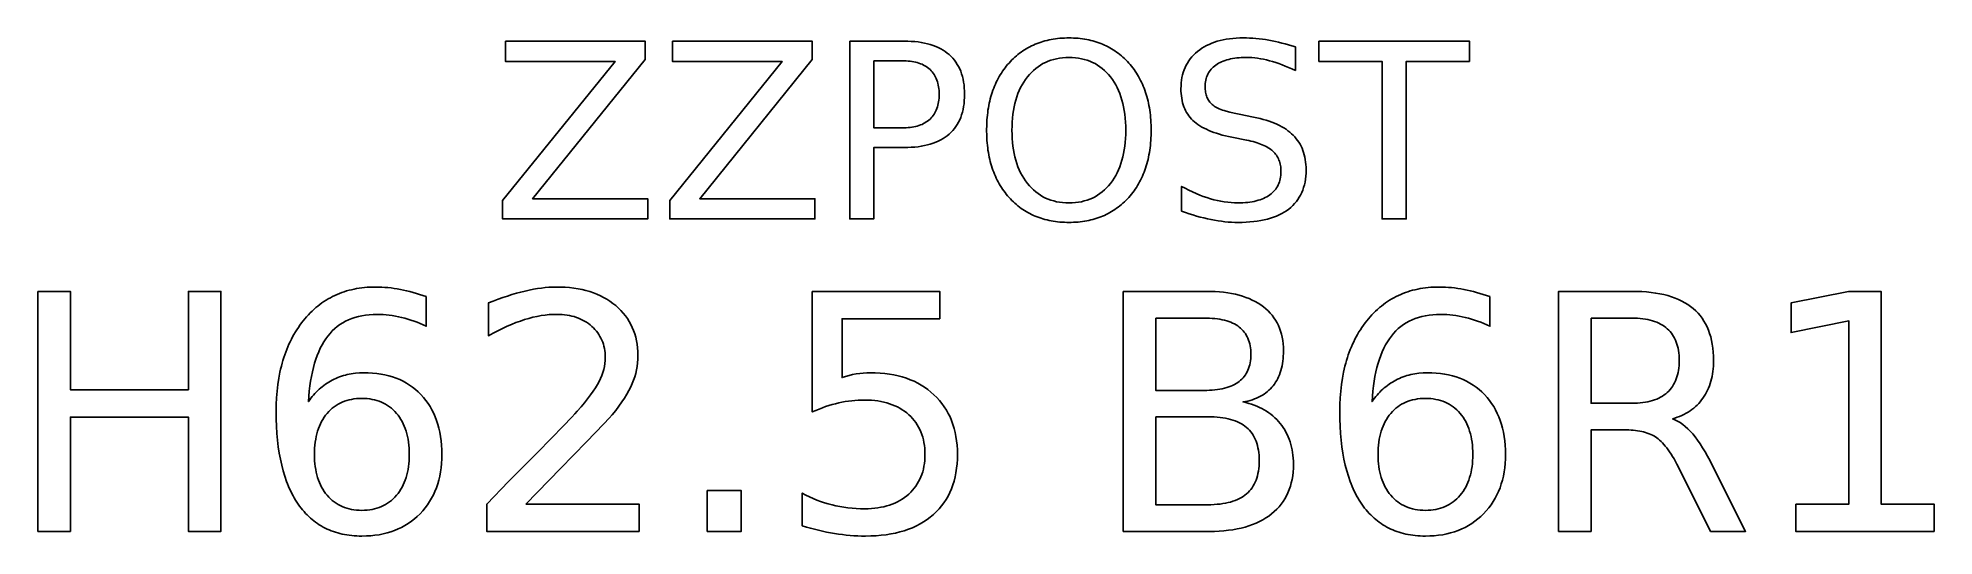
# Model space of a CAD drawing. Header units: millimetres. Extents: x 12.4 to 22.6, y 1.6 to 4.3.
import ezdxf

# ---------------------------------------------------------------- set-up
doc = ezdxf.new("R2010")
doc.units = ezdxf.units.MM
doc.layers.add('LASER_OUTLINE', color=7, linetype='Continuous')

msp = doc.modelspace()

# ---------------------------------------------------------------- linework, layer by layer
at = {"layer": 'LASER_OUTLINE'}
for points in [[(14.894448, 4.332569), (15.651711, 4.332569), (15.651711, 4.23315), (15.042286, 3.47847), (15.666558, 3.47847), (15.666558, 3.368722), (14.879599, 3.368722), (14.879599, 3.468141), (15.489024, 4.222821), (14.894448, 4.222821)], [(15.800193, 4.332569), (16.557457, 4.332569), (16.557457, 4.23315), (15.94803, 3.47847), (16.572304, 3.47847), (16.572304, 3.368722), (15.785346, 3.368722), (15.785346, 3.468141), (16.39477, 4.222821), (15.800193, 4.222821)], [(16.761458, 4.332569), (17.055843, 4.332569), (17.075788, 4.332283), (17.095116, 4.331425), (17.113826, 4.329993), (17.131919, 4.32799), (17.149394, 4.325414), (17.166252, 4.322265), (17.182491, 4.318544), (17.198111, 4.314251), (17.213114, 4.309385), (17.2275, 4.303947), (17.241269, 4.297936), (17.254417, 4.291353), (17.266949, 4.284198), (17.278865, 4.27647), (17.29016, 4.268169), (17.300839, 4.259296), (17.310885, 4.249871), (17.320282, 4.239914), (17.329031, 4.229424), (17.337132, 4.218403), (17.344586, 4.206849), (17.351391, 4.194764), (17.357547, 4.182146), (17.363056, 4.168996), (17.367918, 4.155314), (17.372129, 4.1411), (17.375694, 4.126354), (17.378611, 4.111076), (17.380879, 4.095265), (17.382499, 4.078923), (17.383471, 4.062048), (17.383795, 4.044642), (17.383471, 4.02708), (17.382499, 4.010063), (17.380879, 3.993591), (17.378611, 3.977663), (17.375694, 3.96228), (17.372129, 3.947442), (17.367918, 3.933148), (17.363056, 3.9194), (17.357547, 3.906196), (17.351391, 3.893536), (17.344586, 3.881421), (17.337132, 3.869852), (17.329031, 3.858826), (17.320282, 3.848346), (17.310885, 3.83841), (17.300839, 3.829019), (17.29016, 3.820185), (17.278865, 3.811921), (17.266949, 3.804227), (17.254417, 3.797103), (17.241269, 3.790549), (17.2275, 3.784565), (17.213114, 3.77915), (17.198111, 3.774306), (17.182491, 3.770032), (17.166252, 3.766327), (17.149394, 3.763192), (17.131919, 3.760628), (17.113826, 3.758633), (17.095116, 3.757208), (17.075788, 3.756353), (17.055843, 3.756068), (16.891865, 3.756068), (16.891865, 3.368722), (16.761458, 3.368722)], [(17.949967, 4.35), (17.962557, 4.349867), (17.974988, 4.349469), (17.98726, 4.348806), (17.999374, 4.347877), (18.011328, 4.346682), (18.023124, 4.345222), (18.034761, 4.343497), (18.046239, 4.341507), (18.057558, 4.339251), (18.068718, 4.336729), (18.079719, 4.333942), (18.090563, 4.33089), (18.101245, 4.327572), (18.11177, 4.323989), (18.122136, 4.32014), (18.132343, 4.316026), (18.142391, 4.311647), (18.15228, 4.307002), (18.162011, 4.302092), (18.171582, 4.296916), (18.180995, 4.291475), (18.190248, 4.285769), (18.199343, 4.279797), (18.208279, 4.27356), (18.217056, 4.267057), (18.225675, 4.260289), (18.234133, 4.253255), (18.242434, 4.245956), (18.250576, 4.238392), (18.258558, 4.230562), (18.266382, 4.222467), (18.274047, 4.214106), (18.281515, 4.205522), (18.288744, 4.196757), (18.295738, 4.187812), (18.302494, 4.178685), (18.309012, 4.169377), (18.315293, 4.159889), (18.321338, 4.150219), (18.327146, 4.140369), (18.332717, 4.130337), (18.338051, 4.120125), (18.343148, 4.109732), (18.348007, 4.099158), (18.352628, 4.088403), (18.357014, 4.077467), (18.361162, 4.06635), (18.365074, 4.055052), (18.368748, 4.043573), (18.372186, 4.031913), (18.375386, 4.020072), (18.378349, 4.008051), (18.381075, 3.995848), (18.383564, 3.983464), (18.385815, 3.9709), (18.38783, 3.958154), (18.389609, 3.945228), (18.39115, 3.932121), (18.392453, 3.918833), (18.39352, 3.905363), (18.39435, 3.891713), (18.394942, 3.877882), (18.395416, 3.849677), (18.394942, 3.82155), (18.39435, 3.807757), (18.39352, 3.794142), (18.392453, 3.780708), (18.39115, 3.767453), (18.389609, 3.754378), (18.38783, 3.741482), (18.385815, 3.728767), (18.383564, 3.71623), (18.381075, 3.703874), (18.378349, 3.691697), (18.375386, 3.6797), (18.372186, 3.667883), (18.368748, 3.656245), (18.365074, 3.644787), (18.361162, 3.633509), (18.357014, 3.62241), (18.352628, 3.611491), (18.348007, 3.600751), (18.343148, 3.590192), (18.338051, 3.579812), (18.332717, 3.569612), (18.327146, 3.559591), (18.321338, 3.54975), (18.315293, 3.540089), (18.309012, 3.530607), (18.302494, 3.521305), (18.295738, 3.512183), (18.288744, 3.50324), (18.281515, 3.494477), (18.274047, 3.485894), (18.266382, 3.477533), (18.258558, 3.469438), (18.250576, 3.461608), (18.242434, 3.454044), (18.234133, 3.446745), (18.225675, 3.439711), (18.217056, 3.432943), (18.208279, 3.42644), (18.199343, 3.420203), (18.190248, 3.414231), (18.180995, 3.408525), (18.171582, 3.403084), (18.162011, 3.397908), (18.15228, 3.392998), (18.142391, 3.388353), (18.132343, 3.383974), (18.122136, 3.37986), (18.11177, 3.376011), (18.101245, 3.372428), (18.090563, 3.36911), (18.079719, 3.366058), (18.068718, 3.363271), (18.057558, 3.360749), (18.046239, 3.358493), (18.034761, 3.356503), (18.023124, 3.354778), (18.011328, 3.353318), (17.999374, 3.352123), (17.98726, 3.351194), (17.974988, 3.350531), (17.962557, 3.350133), (17.949967, 3.35), (17.937337, 3.350132), (17.924867, 3.35053), (17.912555, 3.351192), (17.900405, 3.352118), (17.888413, 3.35331), (17.876579, 3.354766), (17.864907, 3.356487), (17.853393, 3.358473), (17.842039, 3.360724), (17.830844, 3.363239), (17.819809, 3.36602), (17.808933, 3.369065), (17.798217, 3.372375), (17.787661, 3.375949), (17.777265, 3.379789), (17.767027, 3.383893), (17.756949, 3.388262), (17.747031, 3.392896), (17.737271, 3.397794), (17.727671, 3.402958), (17.718231, 3.408386), (17.708951, 3.414079), (17.699831, 3.420036), (17.690869, 3.426259), (17.682066, 3.432746), (17.673424, 3.439498), (17.664941, 3.446515), (17.656617, 3.453797), (17.648453, 3.461343), (17.640449, 3.469154), (17.632604, 3.477231), (17.62492, 3.485571), (17.617432, 3.494135), (17.610183, 3.502881), (17.603171, 3.511808), (17.596397, 3.520917), (17.589861, 3.530207), (17.583562, 3.539679), (17.577503, 3.549332), (17.571679, 3.559167), (17.566094, 3.569184), (17.560745, 3.579382), (17.555636, 3.589762), (17.550763, 3.600323), (17.546128, 3.611066), (17.541732, 3.62199), (17.537572, 3.633096), (17.533651, 3.644383), (17.529967, 3.655853), (17.526521, 3.667503), (17.523311, 3.679335), (17.52034, 3.691349), (17.517608, 3.703545), (17.515111, 3.715922), (17.512853, 3.72848), (17.510834, 3.74122), (17.509051, 3.754142), (17.507506, 3.767245), (17.506198, 3.78053), (17.505129, 3.793996), (17.504297, 3.807644), (17.503704, 3.821474), (17.503228, 3.849677), (17.503704, 3.877882), (17.504297, 3.891713), (17.505129, 3.905363), (17.506198, 3.918833), (17.507506, 3.932121), (17.509051, 3.945228), (17.510834, 3.958154), (17.512853, 3.9709), (17.515111, 3.983464), (17.517608, 3.995848), (17.52034, 4.008051), (17.523311, 4.020072), (17.526521, 4.031913), (17.529967, 4.043573), (17.533651, 4.055052), (17.537572, 4.06635), (17.541732, 4.077467), (17.546128, 4.088403), (17.550763, 4.099158), (17.555636, 4.109732), (17.560745, 4.120125), (17.566094, 4.130337), (17.571679, 4.140369), (17.577503, 4.150219), (17.583562, 4.159889), (17.589861, 4.169377), (17.596397, 4.178685), (17.603171, 4.187812), (17.610183, 4.196757), (17.617432, 4.205522), (17.62492, 4.214106), (17.632604, 4.222467), (17.640449, 4.230562), (17.648453, 4.238392), (17.656617, 4.245956), (17.664941, 4.253255), (17.673424, 4.260289), (17.682066, 4.267057), (17.690869, 4.27356), (17.699831, 4.279797), (17.708951, 4.285769), (17.718231, 4.291475), (17.727671, 4.296916), (17.737271, 4.302092), (17.747031, 4.307002), (17.756949, 4.311647), (17.767027, 4.316026), (17.777265, 4.32014), (17.787661, 4.323989), (17.798217, 4.327572), (17.808933, 4.33089), (17.819809, 4.333942), (17.830844, 4.336729), (17.842039, 4.339251), (17.853393, 4.341507), (17.864907, 4.343497), (17.876579, 4.345222), (17.888413, 4.346682), (17.900405, 4.347877), (17.912555, 4.348806), (17.924867, 4.349469), (17.937337, 4.349867)], [(19.177211, 4.300936), (19.177211, 4.173757), (19.158781, 4.182352), (19.140614, 4.190381), (19.122709, 4.197845), (19.105068, 4.204745), (19.087688, 4.21108), (19.070569, 4.21685), (19.053714, 4.222055), (19.037121, 4.226695), (19.020729, 4.23078), (19.004478, 4.234321), (18.988369, 4.237316), (18.972402, 4.239768), (18.956574, 4.241674), (18.940889, 4.243036), (18.925345, 4.243853), (18.909941, 4.244125), (18.896817, 4.243964), (18.884073, 4.24348), (18.87171, 4.242673), (18.859727, 4.241543), (18.848126, 4.24009), (18.836906, 4.238315), (18.826065, 4.236217), (18.815607, 4.233796), (18.805529, 4.231052), (18.795831, 4.227986), (18.786513, 4.224597), (18.777579, 4.220884), (18.769022, 4.21685), (18.760848, 4.212492), (18.753054, 4.207811), (18.745642, 4.202808), (18.738646, 4.197507), (18.732101, 4.191934), (18.726007, 4.186089), (18.720363, 4.179971), (18.715173, 4.173581), (18.710432, 4.166918), (18.706145, 4.159983), (18.702307, 4.152776), (18.698922, 4.145296), (18.695988, 4.137544), (18.693506, 4.12952), (18.691474, 4.121223), (18.689895, 4.112654), (18.688765, 4.103813), (18.688088, 4.094699), (18.687863, 4.085313), (18.688012, 4.077446), (18.688463, 4.069824), (18.689214, 4.062447), (18.690264, 4.055314), (18.691615, 4.048426), (18.693264, 4.041782), (18.695215, 4.035383), (18.697465, 4.029229), (18.700017, 4.023319), (18.702867, 4.017654), (18.706018, 4.012233), (18.70947, 4.007057), (18.71322, 4.002126), (18.717271, 3.997439), (18.721623, 3.992997), (18.726274, 3.988799), (18.731344, 3.984773), (18.736953, 3.980846), (18.743097, 3.977016), (18.749778, 3.973285), (18.756996, 3.969653), (18.764753, 3.966118), (18.773045, 3.962682), (18.781875, 3.959345), (18.791242, 3.956106), (18.801146, 3.952965), (18.822567, 3.946978), (18.846135, 3.941385), (18.871852, 3.936185), (18.950613, 3.920045), (18.968552, 3.91641), (18.985892, 3.912445), (19.002637, 3.908149), (19.018783, 3.903522), (19.03433, 3.898566), (19.04928, 3.893279), (19.063633, 3.887662), (19.077388, 3.881714), (19.090545, 3.875436), (19.103105, 3.868828), (19.115067, 3.861889), (19.126432, 3.85462), (19.137199, 3.847021), (19.147368, 3.839091), (19.15694, 3.830831), (19.165913, 3.82224), (19.174318, 3.813299), (19.182178, 3.803987), (19.189498, 3.794305), (19.196275, 3.784252), (19.20251, 3.773828), (19.208203, 3.763034), (19.213355, 3.751868), (19.217962, 3.740332), (19.222029, 3.728426), (19.225554, 3.716149), (19.228535, 3.7035), (19.230975, 3.690482), (19.232874, 3.677092), (19.234229, 3.663332), (19.235042, 3.649201), (19.235312, 3.6347), (19.234945, 3.617453), (19.233846, 3.600736), (19.232011, 3.584549), (19.229442, 3.568891), (19.226139, 3.553763), (19.222103, 3.539164), (19.217333, 3.525095), (19.21183, 3.511556), (19.205593, 3.498546), (19.198621, 3.486066), (19.190915, 3.474115), (19.182476, 3.462694), (19.173303, 3.451802), (19.163396, 3.44144), (19.152755, 3.431608), (19.141382, 3.422305), (19.129298, 3.413549), (19.116532, 3.405358), (19.103081, 3.397732), (19.088949, 3.390671), (19.074132, 3.384175), (19.058632, 3.378244), (19.042448, 3.372878), (19.025581, 3.368076), (19.008031, 3.36384), (18.989797, 3.360168), (18.970879, 3.357061), (18.951279, 3.354519), (18.930995, 3.352542), (18.910027, 3.35113), (18.888376, 3.350282), (18.866042, 3.35), (18.848799, 3.350242), (18.831283, 3.350968), (18.813493, 3.352179), (18.795433, 3.353873), (18.777099, 3.356052), (18.758494, 3.358715), (18.739615, 3.361862), (18.720464, 3.365494), (18.701092, 3.369599), (18.681548, 3.374169), (18.661832, 3.379202), (18.641946, 3.3847), (18.621887, 3.390661), (18.601658, 3.397087), (18.581256, 3.403976), (18.560685, 3.41133), (18.560685, 3.54561), (18.580485, 3.534817), (18.600185, 3.524709), (18.619784, 3.515288), (18.639283, 3.506553), (18.65868, 3.498503), (18.677978, 3.491139), (18.697173, 3.484462), (18.716268, 3.47847), (18.735273, 3.473174), (18.754196, 3.468585), (18.773038, 3.464701), (18.791801, 3.461524), (18.810482, 3.459052), (18.829083, 3.457287), (18.847603, 3.456228), (18.866042, 3.455875), (18.879804, 3.456046), (18.893166, 3.456561), (18.906132, 3.457418), (18.918698, 3.458618), (18.930864, 3.460162), (18.942635, 3.462048), (18.954004, 3.464277), (18.964977, 3.46685), (18.975551, 3.469765), (18.985726, 3.473023), (18.995503, 3.476624), (19.004881, 3.480568), (19.013862, 3.484855), (19.022444, 3.489485), (19.030627, 3.494458), (19.038411, 3.499774), (19.045761, 3.505408), (19.052634, 3.511334), (19.059034, 3.517553), (19.064961, 3.524064), (19.070414, 3.530868), (19.075391, 3.537964), (19.079895, 3.545353), (19.083924, 3.553034), (19.08748, 3.561008), (19.090562, 3.569275), (19.093169, 3.577833), (19.095303, 3.586685), (19.096963, 3.595829), (19.098147, 3.605265), (19.098858, 3.614995), (19.099096, 3.625016), (19.098925, 3.633772), (19.098416, 3.642285), (19.097563, 3.650557), (19.096373, 3.658586), (19.094841, 3.666373), (19.092968, 3.673919), (19.090756, 3.681222), (19.088202, 3.688283), (19.085309, 3.695102), (19.082073, 3.701679), (19.078499, 3.708013), (19.074585, 3.714106), (19.070328, 3.719956), (19.065732, 3.725565), (19.060796, 3.730931), (19.055519, 3.736056), (19.049854, 3.740981), (19.043753, 3.745749), (19.037215, 3.750362), (19.030241, 3.754818), (19.02283, 3.759117), (19.014985, 3.763261), (19.006701, 3.767248), (18.997982, 3.771078), (18.988826, 3.774752), (18.979236, 3.77827), (18.969207, 3.781632), (18.958744, 3.784837), (18.947843, 3.787886), (18.936507, 3.790778), (18.924733, 3.793514), (18.912523, 3.796094), (18.833118, 3.811588), (18.815195, 3.815348), (18.797904, 3.819365), (18.781242, 3.82364), (18.765211, 3.828171), (18.74981, 3.83296), (18.735041, 3.838006), (18.7209, 3.84331), (18.707391, 3.84887), (18.694512, 3.854688), (18.682264, 3.860763), (18.670647, 3.867095), (18.65966, 3.873685), (18.649302, 3.880531), (18.639575, 3.887635), (18.630479, 3.894996), (18.622014, 3.902615), (18.614119, 3.910551), (18.606731, 3.918865), (18.599856, 3.927558), (18.593487, 3.936628), (18.587629, 3.946078), (18.58228, 3.955905), (18.577441, 3.966111), (18.573111, 3.976695), (18.569291, 3.987657), (18.56598, 3.998997), (18.563178, 4.010716), (18.560885, 4.022813), (18.559102, 4.035288), (18.55783, 4.048142), (18.557066, 4.061374), (18.55681, 4.074984), (18.557163, 4.09075), (18.558217, 4.106093), (18.559976, 4.121012), (18.562439, 4.135507), (18.565606, 4.149578), (18.569475, 4.163226), (18.574048, 4.176451), (18.579325, 4.189251), (18.585306, 4.201628), (18.59199, 4.213581), (18.599377, 4.225111), (18.607468, 4.236217), (18.616263, 4.246899), (18.625761, 4.257158), (18.635963, 4.266993), (18.646869, 4.276404), (18.658392, 4.285316), (18.670447, 4.293653), (18.683034, 4.301415), (18.696154, 4.308602), (18.709806, 4.315214), (18.72399, 4.321252), (18.738705, 4.326714), (18.753953, 4.331601), (18.769734, 4.335913), (18.786046, 4.339651), (18.802891, 4.342813), (18.820266, 4.3454), (18.838175, 4.347413), (18.856616, 4.34885), (18.875588, 4.349713), (18.895094, 4.35), (18.91208, 4.349808), (18.929147, 4.349233), (18.946295, 4.348275), (18.963524, 4.346934), (18.980835, 4.345209), (18.998224, 4.3431), (19.015695, 4.340609), (19.033247, 4.337734), (19.05089, 4.334476), (19.068632, 4.330834), (19.086476, 4.32681), (19.104422, 4.322402), (19.122467, 4.31761), (19.140614, 4.312435), (19.158862, 4.306877)], [(19.305035, 4.332569), (20.1204, 4.332569), (20.1204, 4.222821), (19.778243, 4.222821), (19.778243, 3.368722), (19.647191, 3.368722), (19.647191, 4.222821), (19.305035, 4.222821)], [(16.891865, 4.225403), (16.891865, 3.863234), (17.055843, 3.863234), (17.067059, 3.863418), (17.077953, 3.863971), (17.088524, 3.864891), (17.098774, 3.86618), (17.108698, 3.867837), (17.118302, 3.869862), (17.127582, 3.872255), (17.136539, 3.875016), (17.145174, 3.878146), (17.153485, 3.881643), (17.161475, 3.885509), (17.169141, 3.889743), (17.176485, 3.894346), (17.183505, 3.899316), (17.190203, 3.904655), (17.196579, 3.910362), (17.202597, 3.916409), (17.208229, 3.922769), (17.213472, 3.929441), (17.218326, 3.936427), (17.222793, 3.943725), (17.226869, 3.951336), (17.230559, 3.959259), (17.23386, 3.967495), (17.236773, 3.976044), (17.239297, 3.984906), (17.241433, 3.99408), (17.243181, 4.003567), (17.24454, 4.013366), (17.24551, 4.023479), (17.246094, 4.033904), (17.246288, 4.044642), (17.246094, 4.055301), (17.24551, 4.065653), (17.24454, 4.075698), (17.243181, 4.085434), (17.241433, 4.094863), (17.239297, 4.103984), (17.236773, 4.112798), (17.23386, 4.121304), (17.230559, 4.129502), (17.226869, 4.137393), (17.222793, 4.144976), (17.218326, 4.152251), (17.213472, 4.159219), (17.208229, 4.165879), (17.202597, 4.172232), (17.196579, 4.178276), (17.190203, 4.183983), (17.183505, 4.189322), (17.176485, 4.194292), (17.169141, 4.198894), (17.161475, 4.203129), (17.153485, 4.206994), (17.145174, 4.210492), (17.136539, 4.213622), (17.127582, 4.216383), (17.118302, 4.218776), (17.108698, 4.220801), (17.098774, 4.222458), (17.088524, 4.223747), (17.077953, 4.224667), (17.067059, 4.225219), (17.055843, 4.225403)], [(17.949967, 4.244125), (17.932443, 4.243712), (17.915374, 4.242471), (17.898761, 4.240403), (17.882606, 4.237508), (17.866906, 4.233786), (17.851664, 4.229237), (17.836876, 4.22386), (17.822547, 4.217657), (17.808673, 4.210626), (17.795255, 4.202768), (17.782296, 4.194083), (17.76979, 4.184571), (17.757742, 4.174231), (17.746151, 4.163065), (17.735017, 4.151071), (17.724338, 4.13825), (17.714215, 4.124716), (17.704743, 4.110581), (17.695926, 4.095847), (17.687762, 4.080512), (17.68025, 4.064576), (17.673392, 4.048041), (17.667188, 4.030906), (17.661637, 4.01317), (17.656737, 3.994834), (17.652493, 3.975898), (17.6489, 3.956361), (17.645961, 3.936225), (17.643674, 3.915488), (17.642042, 3.894151), (17.641063, 3.872214), (17.640735, 3.849677), (17.641063, 3.827218), (17.642042, 3.805354), (17.643674, 3.784085), (17.645961, 3.763412), (17.6489, 3.743333), (17.652493, 3.72385), (17.656737, 3.704962), (17.661637, 3.686669), (17.667188, 3.668971), (17.673392, 3.651868), (17.68025, 3.635361), (17.687762, 3.619448), (17.695926, 3.604131), (17.704743, 3.589408), (17.714215, 3.575281), (17.724338, 3.56175), (17.735017, 3.548929), (17.746151, 3.536935), (17.757742, 3.525769), (17.76979, 3.515429), (17.782296, 3.505917), (17.795255, 3.497232), (17.808673, 3.489374), (17.822547, 3.482343), (17.836876, 3.47614), (17.851664, 3.470763), (17.866906, 3.466214), (17.882606, 3.462492), (17.898761, 3.459597), (17.915374, 3.457529), (17.932443, 3.456288), (17.949967, 3.455875), (17.967491, 3.456288), (17.984551, 3.457529), (18.001151, 3.459597), (18.01729, 3.462492), (18.032965, 3.466214), (18.048181, 3.470763), (18.062935, 3.47614), (18.077227, 3.482343), (18.091057, 3.489374), (18.104427, 3.497232), (18.117334, 3.505917), (18.129781, 3.515429), (18.141765, 3.525769), (18.153289, 3.536935), (18.164351, 3.548929), (18.174951, 3.56175), (18.184997, 3.575281), (18.194395, 3.589408), (18.203143, 3.604131), (18.211244, 3.619448), (18.218698, 3.635361), (18.225503, 3.651868), (18.231661, 3.668971), (18.237168, 3.686669), (18.24203, 3.704962), (18.246243, 3.72385), (18.249806, 3.743333), (18.252723, 3.763412), (18.254991, 3.784085), (18.256611, 3.805354), (18.257585, 3.827218), (18.257908, 3.849677), (18.257585, 3.872214), (18.256611, 3.894151), (18.254991, 3.915488), (18.252723, 3.936225), (18.249806, 3.956361), (18.246243, 3.975898), (18.24203, 3.994834), (18.237168, 4.01317), (18.231661, 4.030906), (18.225503, 4.048041), (18.218698, 4.064576), (18.211244, 4.080512), (18.203143, 4.095847), (18.194395, 4.110581), (18.184997, 4.124716), (18.174951, 4.13825), (18.164351, 4.151071), (18.153289, 4.163065), (18.141765, 4.174231), (18.129781, 4.184571), (18.117334, 4.194083), (18.104427, 4.202768), (18.091057, 4.210626), (18.077227, 4.217657), (18.062935, 4.22386), (18.048181, 4.229237), (18.032965, 4.233786), (18.01729, 4.237508), (18.001151, 4.240403), (17.984551, 4.242471), (17.967491, 4.243712)], [(14.465769, 2.947708), (14.465769, 2.787347), (14.449188, 2.794959), (14.432569, 2.802108), (14.415907, 2.808794), (14.399204, 2.815018), (14.382463, 2.820778), (14.365679, 2.826075), (14.348854, 2.83091), (14.331989, 2.835281), (14.315123, 2.839162), (14.298299, 2.842525), (14.281515, 2.845372), (14.264772, 2.8477), (14.248069, 2.849511), (14.231409, 2.850805), (14.214787, 2.851581), (14.198208, 2.85184), (14.176742, 2.85138), (14.155919, 2.850002), (14.135739, 2.847704), (14.116202, 2.844486), (14.09731, 2.84035), (14.079061, 2.835294), (14.061454, 2.82932), (14.044493, 2.822426), (14.028174, 2.814613), (14.012498, 2.80588), (13.997466, 2.796229), (13.983077, 2.785658), (13.969332, 2.774168), (13.95623, 2.761759), (13.943771, 2.748431), (13.931956, 2.734183), (13.92077, 2.719006), (13.910202, 2.70289), (13.900249, 2.685834), (13.890913, 2.667838), (13.882192, 2.648903), (13.874087, 2.629028), (13.8666, 2.608213), (13.859727, 2.586459), (13.853473, 2.563765), (13.847833, 2.540132), (13.84281, 2.515559), (13.838403, 2.490046), (13.834612, 2.463594), (13.831437, 2.436202), (13.828879, 2.40787), (13.826937, 2.378599), (13.833467, 2.387939), (13.8402, 2.397003), (13.847138, 2.405792), (13.854281, 2.414305), (13.861628, 2.422542), (13.869179, 2.430503), (13.876933, 2.438188), (13.884894, 2.445598), (13.893058, 2.452732), (13.901426, 2.45959), (13.909998, 2.466173), (13.918774, 2.472479), (13.927755, 2.47851), (13.93694, 2.484265), (13.94633, 2.489745), (13.955922, 2.494948), (13.965681, 2.499856), (13.97556, 2.504447), (13.985562, 2.508721), (13.995687, 2.512679), (14.005934, 2.51632), (14.016304, 2.519644), (14.026796, 2.522652), (14.037412, 2.525343), (14.048148, 2.527718), (14.059009, 2.529776), (14.069992, 2.531517), (14.081097, 2.532942), (14.103675, 2.534841), (14.126743, 2.535474), (14.150932, 2.53501), (14.17448, 2.533616), (14.197382, 2.531292), (14.219643, 2.528039), (14.241259, 2.523857), (14.262232, 2.518745), (14.282561, 2.512704), (14.302248, 2.505734), (14.32129, 2.497834), (14.339689, 2.489004), (14.357444, 2.479245), (14.374557, 2.468557), (14.391026, 2.45694), (14.406852, 2.444393), (14.422034, 2.430916), (14.436572, 2.416511), (14.450344, 2.401305), (14.463228, 2.385428), (14.475224, 2.368881), (14.486331, 2.351663), (14.49655, 2.333775), (14.505879, 2.315216), (14.514321, 2.295986), (14.521873, 2.276085), (14.528537, 2.255514), (14.534313, 2.234272), (14.5392, 2.21236), (14.543199, 2.189777), (14.546308, 2.166523), (14.54853, 2.142598), (14.549862, 2.118003), (14.550307, 2.092737), (14.549844, 2.067991), (14.548455, 2.043863), (14.54614, 2.020356), (14.542898, 1.997468), (14.538732, 1.9752), (14.533639, 1.953551), (14.52762, 1.932522), (14.520675, 1.912113), (14.512804, 1.892323), (14.504007, 1.873153), (14.494284, 1.854602), (14.483635, 1.836671), (14.47206, 1.819359), (14.459558, 1.802668), (14.446131, 1.786595), (14.431779, 1.771143), (14.416656, 1.756473), (14.400921, 1.74275), (14.384573, 1.729973), (14.367612, 1.718143), (14.350039, 1.707259), (14.331852, 1.697321), (14.313053, 1.68833), (14.293641, 1.680286), (14.273617, 1.673187), (14.252979, 1.667036), (14.231729, 1.66183), (14.209866, 1.657571), (14.18739, 1.654259), (14.164301, 1.651893), (14.140599, 1.650473), (14.116285, 1.65), (14.102281, 1.650169), (14.088484, 1.650676), (14.074896, 1.65152), (14.061515, 1.652703), (14.048341, 1.654224), (14.035376, 1.656082), (14.022618, 1.658278), (14.010067, 1.660812), (13.997725, 1.663684), (13.985589, 1.666894), (13.973662, 1.670442), (13.961942, 1.674328), (13.95043, 1.678552), (13.939126, 1.683113), (13.928028, 1.688012), (13.91714, 1.69325), (13.906459, 1.698825), (13.895985, 1.704738), (13.885719, 1.710989), (13.875661, 1.717578), (13.86581, 1.724504), (13.856167, 1.731769), (13.846732, 1.739371), (13.837504, 1.747312), (13.828484, 1.75559), (13.819672, 1.764206), (13.811067, 1.77316), (13.80267, 1.782452), (13.794481, 1.792082), (13.786499, 1.80205), (13.778725, 1.812355), (13.771159, 1.822999), (13.763813, 1.833963), (13.756701, 1.845231), (13.749821, 1.856803), (13.743175, 1.868679), (13.736762, 1.880859), (13.730582, 1.893342), (13.724635, 1.90613), (13.718922, 1.919221), (13.713442, 1.932616), (13.708194, 1.946315), (13.6984, 1.974625), (13.689538, 2.004149), (13.681609, 2.034889), (13.674613, 2.066845), (13.66855, 2.100016), (13.663419, 2.134402), (13.659222, 2.170004), (13.655957, 2.206821), (13.653625, 2.244853), (13.652226, 2.284101), (13.651758, 2.324564), (13.652331, 2.362641), (13.654046, 2.399741), (13.656907, 2.435863), (13.66091, 2.471009), (13.666058, 2.505177), (13.672349, 2.538368), (13.675923, 2.554598), (13.679785, 2.570583), (13.683931, 2.586323), (13.688364, 2.60182), (13.693081, 2.617072), (13.698087, 2.63208), (13.703377, 2.646844), (13.708953, 2.661363), (13.714816, 2.675638), (13.720963, 2.689669), (13.727399, 2.703456), (13.734119, 2.716998), (13.741125, 2.730296), (13.748418, 2.74335), (13.755996, 2.756159), (13.76386, 2.768725), (13.77201, 2.781046), (13.780446, 2.793122), (13.789168, 2.804955), (13.798177, 2.816543), (13.807424, 2.82783), (13.81687, 2.838758), (13.826511, 2.849329), (13.836347, 2.859541), (13.846379, 2.869394), (13.856606, 2.87889), (13.86703, 2.888027), (13.877649, 2.896805), (13.888464, 2.905226), (13.899475, 2.913288), (13.910681, 2.920992), (13.922084, 2.928337), (13.933682, 2.935324), (13.945475, 2.941953), (13.957465, 2.948224), (13.96965, 2.954136), (13.982031, 2.95969), (13.994608, 2.964885), (14.00738, 2.969722), (14.020349, 2.974201), (14.033513, 2.978322), (14.046871, 2.982084), (14.060428, 2.985488), (14.074179, 2.988534), (14.088126, 2.991221), (14.102269, 2.99355), (14.116608, 2.995521), (14.131142, 2.997133), (14.145872, 2.998388), (14.160798, 2.999283), (14.175918, 2.999821), (14.191237, 3), (14.207816, 2.999796), (14.224436, 2.999183), (14.241098, 2.998162), (14.2578, 2.996732), (14.274543, 2.994893), (14.291326, 2.992646), (14.30815, 2.989991), (14.325016, 2.986927), (14.341991, 2.983455), (14.359141, 2.979574), (14.37647, 2.975284), (14.393975, 2.970586), (14.411659, 2.965479), (14.429518, 2.959964), (14.447555, 2.95404)], [(15.005246, 1.823434), (15.619674, 1.823434), (15.619674, 1.675274), (14.793464, 1.675274), (14.793464, 1.823434), (14.911883, 1.944904), (15.066688, 2.101888), (15.145153, 2.181497), (15.20755, 2.245582), (15.253877, 2.294142), (15.271014, 2.312601), (15.284135, 2.327179), (15.304473, 2.350472), (15.323218, 2.372852), (15.340369, 2.394321), (15.355927, 2.414877), (15.369892, 2.43452), (15.382264, 2.453251), (15.393042, 2.47107), (15.402228, 2.487976), (15.410092, 2.504392), (15.416906, 2.52074), (15.422674, 2.53702), (15.427392, 2.553232), (15.431063, 2.569376), (15.433684, 2.585451), (15.435257, 2.601459), (15.43578, 2.617398), (15.435497, 2.630213), (15.434643, 2.642727), (15.433223, 2.654942), (15.431233, 2.666858), (15.428674, 2.678474), (15.425548, 2.68979), (15.421852, 2.700806), (15.417587, 2.711524), (15.412756, 2.721941), (15.407355, 2.732059), (15.401385, 2.741877), (15.394846, 2.751396), (15.38774, 2.760615), (15.380064, 2.769535), (15.371821, 2.778155), (15.363009, 2.786475), (15.353739, 2.79439), (15.344128, 2.801795), (15.334172, 2.808689), (15.323872, 2.815072), (15.313227, 2.820945), (15.30224, 2.826307), (15.290908, 2.831158), (15.279233, 2.835499), (15.267214, 2.839329), (15.25485, 2.842648), (15.242142, 2.845457), (15.229093, 2.847755), (15.215698, 2.849542), (15.201958, 2.850819), (15.187877, 2.851585), (15.173451, 2.85184), (15.152609, 2.851391), (15.131481, 2.850042), (15.110067, 2.847795), (15.088368, 2.84465), (15.066382, 2.840605), (15.04411, 2.835662), (15.021553, 2.82982), (14.998709, 2.823079), (14.975525, 2.815426), (14.951946, 2.806847), (14.927972, 2.797342), (14.903603, 2.786911), (14.87884, 2.775554), (14.853681, 2.763271), (14.828128, 2.750062), (14.802179, 2.735926), (14.802179, 2.913719), (14.828543, 2.924068), (14.854471, 2.933764), (14.879963, 2.942806), (14.90502, 2.951194), (14.92964, 2.958929), (14.953824, 2.96601), (14.977575, 2.972438), (15.000888, 2.978212), (15.023738, 2.983318), (15.046099, 2.987744), (15.067969, 2.991489), (15.089348, 2.994553), (15.110238, 2.996936), (15.130637, 2.998638), (15.150545, 2.99966), (15.169965, 3), (15.194918, 2.999605), (15.219233, 2.99842), (15.242908, 2.996446), (15.265942, 2.993681), (15.288336, 2.990127), (15.31009, 2.985783), (15.331205, 2.980649), (15.351679, 2.974726), (15.371513, 2.968012), (15.390707, 2.960509), (15.409261, 2.952216), (15.427174, 2.943133), (15.444449, 2.93326), (15.461082, 2.922597), (15.477077, 2.911145), (15.492431, 2.898903), (15.506995, 2.886), (15.520619, 2.872566), (15.533304, 2.858601), (15.54505, 2.844105), (15.555855, 2.829078), (15.565721, 2.81352), (15.574647, 2.797431), (15.582634, 2.78081), (15.589681, 2.763659), (15.595789, 2.745976), (15.600957, 2.727763), (15.605185, 2.709018), (15.608474, 2.689742), (15.610823, 2.669935), (15.612232, 2.649597), (15.612702, 2.628728), (15.612232, 2.608812), (15.610823, 2.589155), (15.608474, 2.569757), (15.605185, 2.550617), (15.600957, 2.531736), (15.595789, 2.513114), (15.589681, 2.494751), (15.582634, 2.476646), (15.574348, 2.458269), (15.564523, 2.439089), (15.553159, 2.419105), (15.540256, 2.398317), (15.525815, 2.376727), (15.509834, 2.354332), (15.492315, 2.331135), (15.473257, 2.307134), (15.456426, 2.288532), (15.42772, 2.258001), (15.334684, 2.161152), (15.193932, 2.016369)], [(20.231811, 2.947708), (20.231811, 2.787347), (20.215232, 2.794959), (20.198611, 2.802108), (20.18195, 2.808794), (20.165247, 2.815018), (20.148505, 2.820778), (20.131721, 2.826075), (20.114897, 2.83091), (20.098031, 2.835281), (20.081166, 2.839162), (20.064341, 2.842525), (20.047556, 2.845372), (20.030815, 2.8477), (20.014111, 2.849511), (19.99745, 2.850805), (19.98083, 2.851581), (19.96425, 2.85184), (19.942785, 2.85138), (19.921962, 2.850002), (19.901781, 2.847704), (19.882245, 2.844486), (19.863353, 2.84035), (19.845104, 2.835294), (19.827497, 2.82932), (19.810535, 2.822426), (19.794215, 2.814613), (19.778541, 2.80588), (19.763507, 2.796229), (19.749119, 2.785658), (19.735374, 2.774168), (19.722272, 2.761759), (19.709814, 2.748431), (19.697999, 2.734183), (19.686813, 2.719006), (19.676245, 2.70289), (19.666291, 2.685834), (19.656955, 2.667838), (19.648235, 2.648903), (19.640131, 2.629028), (19.632642, 2.608213), (19.625771, 2.586459), (19.619515, 2.563765), (19.613875, 2.540132), (19.608853, 2.515559), (19.604446, 2.490046), (19.600655, 2.463594), (19.597479, 2.436202), (19.594922, 2.40787), (19.592979, 2.378599), (19.599508, 2.387939), (19.606243, 2.397003), (19.61318, 2.405792), (19.620324, 2.414305), (19.627671, 2.422542), (19.635222, 2.430503), (19.642976, 2.438188), (19.650936, 2.445598), (19.659099, 2.452732), (19.667468, 2.45959), (19.67604, 2.466173), (19.684817, 2.472479), (19.693798, 2.47851), (19.702983, 2.484265), (19.712371, 2.489745), (19.721965, 2.494948), (19.731723, 2.499856), (19.741602, 2.504447), (19.751604, 2.508721), (19.76173, 2.512679), (19.771977, 2.51632), (19.782347, 2.519644), (19.792839, 2.522652), (19.803453, 2.525343), (19.814191, 2.527718), (19.825052, 2.529776), (19.836033, 2.531517), (19.84714, 2.532942), (19.869718, 2.534841), (19.892786, 2.535474), (19.916975, 2.53501), (19.940523, 2.533616), (19.963425, 2.531292), (19.985686, 2.528039), (20.007302, 2.523857), (20.028275, 2.518745), (20.048603, 2.512704), (20.068289, 2.505734), (20.087333, 2.497834), (20.105732, 2.489004), (20.123487, 2.479245), (20.1406, 2.468557), (20.157069, 2.45694), (20.172894, 2.444393), (20.188076, 2.430916), (20.202615, 2.416511), (20.216386, 2.401305), (20.229271, 2.385428), (20.241267, 2.368881), (20.252374, 2.351663), (20.262591, 2.333775), (20.271922, 2.315216), (20.280363, 2.295986), (20.287916, 2.276085), (20.29458, 2.255514), (20.300356, 2.234272), (20.305242, 2.21236), (20.309241, 2.189777), (20.312351, 2.166523), (20.314571, 2.142598), (20.315905, 2.118003), (20.31635, 2.092737), (20.315887, 2.067991), (20.314498, 2.043863), (20.312182, 2.020356), (20.308941, 1.997468), (20.304775, 1.9752), (20.299682, 1.953551), (20.293662, 1.932522), (20.286718, 1.912113), (20.278847, 1.892323), (20.270049, 1.873153), (20.260327, 1.854602), (20.249678, 1.836671), (20.238101, 1.819359), (20.2256, 1.802668), (20.212173, 1.786595), (20.19782, 1.771143), (20.182699, 1.756473), (20.166964, 1.74275), (20.150616, 1.729973), (20.133654, 1.718143), (20.116081, 1.707259), (20.097895, 1.697321), (20.079096, 1.68833), (20.059683, 1.680286), (20.039659, 1.673187), (20.019022, 1.667036), (19.997771, 1.66183), (19.975908, 1.657571), (19.953432, 1.654259), (19.930343, 1.651893), (19.906641, 1.650473), (19.882328, 1.65), (19.868324, 1.650169), (19.854526, 1.650676), (19.840938, 1.65152), (19.827557, 1.652703), (19.814384, 1.654224), (19.801417, 1.656082), (19.78866, 1.658278), (19.77611, 1.660812), (19.763767, 1.663684), (19.751632, 1.666894), (19.739705, 1.670442), (19.727985, 1.674328), (19.716473, 1.678552), (19.705168, 1.683113), (19.694071, 1.688012), (19.683183, 1.69325), (19.672502, 1.698825), (19.662028, 1.704738), (19.651761, 1.710989), (19.641703, 1.717578), (19.631853, 1.724504), (19.62221, 1.731769), (19.612775, 1.739371), (19.603547, 1.747312), (19.594527, 1.75559), (19.585715, 1.764206), (19.577109, 1.77316), (19.568713, 1.782452), (19.560524, 1.792082), (19.552542, 1.80205), (19.544767, 1.812355), (19.537202, 1.822999), (19.529856, 1.833963), (19.522742, 1.845231), (19.515864, 1.856803), (19.509217, 1.868679), (19.502803, 1.880859), (19.496624, 1.893342), (19.490678, 1.90613), (19.484963, 1.919221), (19.479484, 1.932616), (19.474236, 1.946315), (19.464443, 1.974625), (19.45558, 2.004149), (19.447651, 2.034889), (19.440656, 2.066845), (19.434593, 2.100016), (19.429462, 2.134402), (19.425265, 2.170004), (19.422, 2.206821), (19.419668, 2.244853), (19.418268, 2.284101), (19.417801, 2.324564), (19.418374, 2.362641), (19.420089, 2.399741), (19.42295, 2.435863), (19.426952, 2.471009), (19.432101, 2.505177), (19.438392, 2.538368), (19.441966, 2.554598), (19.445827, 2.570583), (19.449973, 2.586323), (19.454406, 2.60182), (19.459125, 2.617072), (19.464129, 2.63208), (19.46942, 2.646844), (19.474995, 2.661363), (19.480859, 2.675638), (19.487006, 2.689669), (19.493441, 2.703456), (19.500162, 2.716998), (19.507168, 2.730296), (19.51446, 2.74335), (19.522037, 2.756159), (19.529902, 2.768725), (19.538052, 2.781046), (19.546489, 2.793122), (19.555211, 2.804955), (19.564219, 2.816543), (19.573467, 2.82783), (19.582912, 2.838758), (19.592553, 2.849329), (19.602388, 2.859541), (19.61242, 2.869394), (19.622649, 2.87889), (19.633073, 2.888027), (19.643692, 2.896805), (19.654507, 2.905226), (19.665517, 2.913288), (19.676724, 2.920992), (19.688126, 2.928337), (19.699724, 2.935324), (19.711517, 2.941953), (19.723506, 2.948224), (19.735692, 2.954136), (19.748074, 2.95969), (19.760649, 2.964885), (19.773423, 2.969722), (19.78639, 2.974201), (19.799554, 2.978322), (19.812915, 2.982084), (19.82647, 2.985488), (19.840222, 2.988534), (19.854169, 2.991221), (19.868312, 2.99355), (19.882649, 2.995521), (19.897184, 2.997133), (19.911915, 2.998388), (19.926839, 2.999283), (19.941962, 2.999821), (19.957279, 3), (19.973858, 2.999796), (19.990479, 2.999183), (20.00714, 2.998162), (20.023841, 2.996732), (20.040585, 2.994893), (20.057369, 2.992646), (20.074193, 2.989991), (20.091059, 2.986927), (20.108033, 2.983455), (20.125184, 2.979574), (20.142513, 2.975284), (20.160018, 2.970586), (20.177701, 2.965479), (20.19556, 2.959964), (20.213597, 2.95404)], [(12.360152, 2.976469), (12.536201, 2.976469), (12.536201, 2.443092), (13.175904, 2.443092), (13.175904, 2.976469), (13.351953, 2.976469), (13.351953, 1.675274), (13.175904, 1.675274), (13.175904, 2.294932), (12.536201, 2.294932), (12.536201, 1.675274), (12.360152, 1.675274)], [(16.558312, 2.976469), (17.249434, 2.976469), (17.249434, 2.828309), (16.719545, 2.828309), (16.719545, 2.509329), (16.738719, 2.515457), (16.757891, 2.520767), (16.777065, 2.525261), (16.796239, 2.528938), (16.815413, 2.531798), (16.834587, 2.53384), (16.85376, 2.535066), (16.872934, 2.535474), (16.899816, 2.535008), (16.925989, 2.533609), (16.951453, 2.531277), (16.976211, 2.528012), (17.000259, 2.523814), (17.023599, 2.518684), (17.046233, 2.512621), (17.068157, 2.505625), (17.089372, 2.497696), (17.109882, 2.488834), (17.129682, 2.47904), (17.148774, 2.468312), (17.167158, 2.456652), (17.184832, 2.444059), (17.201801, 2.430533), (17.21806, 2.416075), (17.233469, 2.40082), (17.247882, 2.384904), (17.261302, 2.368328), (17.273729, 2.351091), (17.28516, 2.333194), (17.295599, 2.314637), (17.305042, 2.295419), (17.313493, 2.275541), (17.320949, 2.255002), (17.32741, 2.233803), (17.332878, 2.211943), (17.33735, 2.189423), (17.34083, 2.166242), (17.343316, 2.142401), (17.344807, 2.117899), (17.345303, 2.092737), (17.344793, 2.066848), (17.34326, 2.041691), (17.340708, 2.017266), (17.337133, 1.993573), (17.332536, 1.970612), (17.32692, 1.948383), (17.320281, 1.926886), (17.312621, 1.906121), (17.303939, 1.886088), (17.294237, 1.866786), (17.283514, 1.848217), (17.271768, 1.830379), (17.259002, 1.813274), (17.245213, 1.7969), (17.230404, 1.781259), (17.214574, 1.766349), (17.197814, 1.75226), (17.180217, 1.73908), (17.161782, 1.726809), (17.14251, 1.715446), (17.1224, 1.704993), (17.101451, 1.695449), (17.079667, 1.686814), (17.057044, 1.679087), (17.033584, 1.67227), (17.009287, 1.666362), (16.984153, 1.661362), (16.958181, 1.657272), (16.93137, 1.65409), (16.903724, 1.651818), (16.875239, 1.650454), (16.845917, 1.65), (16.825388, 1.650218), (16.804763, 1.650872), (16.784045, 1.651961), (16.76323, 1.653486), (16.742321, 1.655447), (16.721315, 1.657844), (16.700215, 1.660676), (16.679019, 1.663944), (16.657687, 1.667648), (16.636178, 1.671788), (16.614491, 1.676364), (16.592629, 1.681375), (16.570588, 1.686822), (16.548371, 1.692705), (16.525976, 1.699024), (16.503405, 1.705778), (16.503405, 1.882699), (16.523097, 1.872363), (16.54295, 1.862708), (16.562969, 1.853734), (16.583151, 1.845441), (16.603495, 1.837828), (16.624004, 1.830897), (16.644675, 1.824646), (16.665509, 1.819077), (16.686577, 1.814174), (16.707943, 1.809926), (16.729609, 1.806331), (16.751573, 1.803389), (16.773839, 1.801102), (16.796402, 1.799467), (16.819267, 1.798487), (16.84243, 1.79816), (16.861033, 1.79847), (16.879144, 1.799399), (16.896764, 1.800948), (16.913896, 1.803117), (16.930537, 1.805905), (16.946687, 1.809313), (16.962347, 1.81334), (16.977518, 1.817987), (16.992197, 1.823254), (17.006387, 1.82914), (17.020087, 1.835646), (17.033296, 1.842772), (17.046015, 1.850517), (17.058243, 1.858881), (17.069982, 1.867865), (17.081229, 1.877469), (17.091888, 1.887604), (17.101861, 1.898182), (17.111145, 1.909202), (17.11974, 1.920665), (17.127648, 1.93257), (17.13487, 1.944918), (17.141403, 1.957708), (17.147248, 1.970941), (17.152406, 1.984616), (17.156876, 1.998735), (17.160659, 2.013295), (17.163753, 2.028298), (17.166159, 2.043744), (17.167879, 2.059633), (17.168911, 2.075964), (17.169255, 2.092737), (17.168911, 2.109511), (17.167879, 2.125842), (17.166159, 2.14173), (17.163753, 2.157176), (17.160659, 2.172179), (17.156876, 2.18674), (17.152406, 2.200858), (17.147248, 2.214534), (17.141403, 2.227767), (17.13487, 2.240557), (17.127648, 2.252905), (17.11974, 2.26481), (17.111145, 2.276273), (17.101861, 2.287293), (17.091888, 2.29787), (17.081229, 2.308005), (17.069982, 2.317609), (17.058243, 2.326593), (17.046015, 2.334958), (17.033296, 2.342703), (17.020087, 2.349828), (17.006387, 2.356334), (16.992197, 2.36222), (16.977518, 2.367487), (16.962347, 2.372134), (16.946687, 2.376162), (16.930537, 2.379569), (16.913896, 2.382358), (16.896764, 2.384526), (16.879144, 2.386075), (16.861033, 2.387005), (16.84243, 2.387314), (16.824789, 2.387069), (16.807161, 2.386334), (16.789547, 2.385108), (16.771946, 2.383393), (16.754359, 2.381186), (16.736784, 2.37849), (16.719225, 2.375304), (16.701678, 2.371627), (16.684092, 2.367433), (16.666408, 2.362694), (16.64863, 2.35741), (16.630758, 2.351582), (16.61279, 2.345209), (16.594726, 2.338291), (16.576566, 2.330828), (16.558312, 2.322821)], [(18.243851, 2.976469), (18.693561, 2.976469), (18.718364, 2.976142), (18.742448, 2.975161), (18.765808, 2.973527), (18.788448, 2.97124), (18.810365, 2.968298), (18.831561, 2.964703), (18.852035, 2.960454), (18.871789, 2.955552), (18.890819, 2.949996), (18.909128, 2.943786), (18.926715, 2.936923), (18.94358, 2.929406), (18.959725, 2.921235), (18.975147, 2.912411), (18.989846, 2.902933), (19.003825, 2.892802), (19.017017, 2.882068), (19.029357, 2.870782), (19.040848, 2.858945), (19.051486, 2.846556), (19.061274, 2.833616), (19.070211, 2.820124), (19.078297, 2.806081), (19.085531, 2.791486), (19.091915, 2.77634), (19.097447, 2.760642), (19.102128, 2.744393), (19.105958, 2.727592), (19.108936, 2.71024), (19.111064, 2.692336), (19.112341, 2.673881), (19.112766, 2.654874), (19.112549, 2.64014), (19.111895, 2.625787), (19.110806, 2.611815), (19.109279, 2.598225), (19.10732, 2.585016), (19.104923, 2.572188), (19.10209, 2.559741), (19.098821, 2.547676), (19.095118, 2.535992), (19.090978, 2.524689), (19.086403, 2.513768), (19.081392, 2.503228), (19.075944, 2.493069), (19.070062, 2.483292), (19.063743, 2.473895), (19.056989, 2.464881), (19.049812, 2.456264), (19.042227, 2.448063), (19.034233, 2.440277), (19.025831, 2.432906), (19.017021, 2.425951), (19.007801, 2.419411), (18.998174, 2.413287), (18.988138, 2.407577), (18.977692, 2.402284), (18.966839, 2.397405), (18.955578, 2.392942), (18.943908, 2.388894), (18.931829, 2.385262), (18.919341, 2.382044), (18.906444, 2.379243), (18.893141, 2.376856), (18.909146, 2.373133), (18.9247, 2.368937), (18.939799, 2.364268), (18.954448, 2.359126), (18.968642, 2.35351), (18.982384, 2.347421), (18.995673, 2.340859), (19.00851, 2.333824), (19.020893, 2.326316), (19.032823, 2.318334), (19.044301, 2.309879), (19.055326, 2.300951), (19.0659, 2.29155), (19.076018, 2.281675), (19.085686, 2.271328), (19.0949, 2.260507), (19.103607, 2.249277), (19.111752, 2.237704), (19.119335, 2.225787), (19.126356, 2.213526), (19.132817, 2.200921), (19.138714, 2.187972), (19.14405, 2.17468), (19.148826, 2.161043), (19.153039, 2.147063), (19.156689, 2.132739), (19.159779, 2.118071), (19.162308, 2.103059), (19.164274, 2.087704), (19.165678, 2.072004), (19.166521, 2.055961), (19.166801, 2.039574), (19.166338, 2.018095), (19.164949, 1.997237), (19.162634, 1.976997), (19.159393, 1.957378), (19.155226, 1.938378), (19.150133, 1.919997), (19.144113, 1.902236), (19.137169, 1.885095), (19.129297, 1.868574), (19.1205, 1.852672), (19.110778, 1.837389), (19.100129, 1.822726), (19.088553, 1.808683), (19.076052, 1.79526), (19.062625, 1.782456), (19.048272, 1.770271), (19.033065, 1.758768), (19.017074, 1.748006), (19.000301, 1.737987), (18.982745, 1.72871), (18.964406, 1.720175), (18.945283, 1.712382), (18.925376, 1.705332), (18.904688, 1.699024), (18.883216, 1.693457), (18.860962, 1.688633), (18.837924, 1.684551), (18.814104, 1.681212), (18.7895, 1.678614), (18.764114, 1.676759), (18.737944, 1.675645), (18.710991, 1.675274), (18.243851, 1.675274)], [(21.220998, 2.285345), (21.235112, 2.279871), (21.249132, 2.273035), (21.263056, 2.264837), (21.276885, 2.255278), (21.290617, 2.244356), (21.304256, 2.232073), (21.317799, 2.218428), (21.331246, 2.203422), (21.344653, 2.186999), (21.358072, 2.169105), (21.371507, 2.149741), (21.384954, 2.128906), (21.398415, 2.1066), (21.41189, 2.082824), (21.425377, 2.057576), (21.438879, 2.030859), (21.617544, 1.675274), (21.428421, 1.675274), (21.26196, 2.00907), (21.245897, 2.040377), (21.229958, 2.068934), (21.222034, 2.08218), (21.21414, 2.094739), (21.206278, 2.10661), (21.198447, 2.117794), (21.190646, 2.12829), (21.182875, 2.138098), (21.175134, 2.147218), (21.167426, 2.155651), (21.159747, 2.163396), (21.152099, 2.170453), (21.144482, 2.176823), (21.136895, 2.182505), (21.129151, 2.187676), (21.121065, 2.192514), (21.112634, 2.197018), (21.103859, 2.201188), (21.09474, 2.205025), (21.085276, 2.208528), (21.075471, 2.211698), (21.06532, 2.214534), (21.054827, 2.217036), (21.043989, 2.219204), (21.032806, 2.221039), (21.021281, 2.222541), (21.009411, 2.223708), (20.997197, 2.224543), (20.984641, 2.225043), (20.971739, 2.22521), (20.780003, 2.22521), (20.780003, 1.675274), (20.603954, 1.675274), (20.603954, 2.976469), (21.001372, 2.976469), (21.028818, 2.976104), (21.05538, 2.975012), (21.081056, 2.97319), (21.105846, 2.97064), (21.129753, 2.967362), (21.152773, 2.963355), (21.174909, 2.958619), (21.196159, 2.953155), (21.216524, 2.946963), (21.236004, 2.940041), (21.254599, 2.932392), (21.272309, 2.924013), (21.289133, 2.914907), (21.305073, 2.905071), (21.320127, 2.894507), (21.334297, 2.883215), (21.347594, 2.871187), (21.360034, 2.858417), (21.371616, 2.844905), (21.38234, 2.830651), (21.392206, 2.815654), (21.401214, 2.799916), (21.409364, 2.783435), (21.416656, 2.766212), (21.423091, 2.748247), (21.428666, 2.72954), (21.433385, 2.71009), (21.437246, 2.689899), (21.440249, 2.668965), (21.442394, 2.647289), (21.44368, 2.624871), (21.444108, 2.601711), (21.443886, 2.586513), (21.443216, 2.571643), (21.442101, 2.557099), (21.440542, 2.542883), (21.438535, 2.528992), (21.436082, 2.515429), (21.433183, 2.502193), (21.429838, 2.489283), (21.426046, 2.476701), (21.42181, 2.464445), (21.417127, 2.452516), (21.411999, 2.440913), (21.406424, 2.429638), (21.400404, 2.418689), (21.393937, 2.408068), (21.387023, 2.397773), (21.379686, 2.387835), (21.371943, 2.378286), (21.363793, 2.369125), (21.355241, 2.360351), (21.346281, 2.351966), (21.336917, 2.343969), (21.327148, 2.336361), (21.316975, 2.32914), (21.306396, 2.322307), (21.295411, 2.315863), (21.284022, 2.309806), (21.272227, 2.304138), (21.260027, 2.298858), (21.247422, 2.293965), (21.234413, 2.289461)], [(21.890332, 1.823434), (22.177937, 1.823434), (22.177937, 2.816107), (21.865057, 2.753357), (21.865057, 2.913719), (22.176195, 2.976469), (22.352244, 2.976469), (22.352244, 1.823434), (22.639848, 1.823434), (22.639848, 1.675274), (21.890332, 1.675274)], [(18.419899, 2.831795), (18.419899, 2.439606), (18.680488, 2.439606), (18.696354, 2.439795), (18.711706, 2.440362), (18.726544, 2.441307), (18.740868, 2.442629), (18.754677, 2.44433), (18.767974, 2.446408), (18.780756, 2.448865), (18.793024, 2.451699), (18.804778, 2.454911), (18.816016, 2.458501), (18.826743, 2.462469), (18.836955, 2.466814), (18.846652, 2.471538), (18.855835, 2.476639), (18.864505, 2.482119), (18.87266, 2.487976), (18.880311, 2.494222), (18.887469, 2.500865), (18.894133, 2.507907), (18.900303, 2.515348), (18.905981, 2.523186), (18.911164, 2.531423), (18.915854, 2.540059), (18.92005, 2.549092), (18.923752, 2.558524), (18.92696, 2.568354), (18.929675, 2.578583), (18.931897, 2.58921), (18.933625, 2.600235), (18.934859, 2.611658), (18.935599, 2.62348), (18.935845, 2.6357), (18.935599, 2.647817), (18.934859, 2.659545), (18.933625, 2.670885), (18.931897, 2.681837), (18.929675, 2.692401), (18.92696, 2.702577), (18.923752, 2.712364), (18.92005, 2.721764), (18.915854, 2.730776), (18.911164, 2.739399), (18.905981, 2.747634), (18.900303, 2.755481), (18.894133, 2.76294), (18.887469, 2.770011), (18.880311, 2.776694), (18.87266, 2.782989), (18.864505, 2.788899), (18.855835, 2.794428), (18.846652, 2.799575), (18.836955, 2.804342), (18.826743, 2.808726), (18.816016, 2.81273), (18.804778, 2.816352), (18.793024, 2.819593), (18.780756, 2.822453), (18.767974, 2.824931), (18.754677, 2.827029), (18.740868, 2.828744), (18.726544, 2.830079), (18.711706, 2.831032), (18.696354, 2.831604), (18.680488, 2.831795)], [(20.780003, 2.831795), (20.780003, 2.369884), (21.001372, 2.369884), (21.017034, 2.370114), (21.032209, 2.370803), (21.046898, 2.371952), (21.061098, 2.373561), (21.074814, 2.375629), (21.088042, 2.378157), (21.100783, 2.381144), (21.113036, 2.384591), (21.124803, 2.388497), (21.136085, 2.392864), (21.146878, 2.397689), (21.157184, 2.402975), (21.167005, 2.40872), (21.176338, 2.414924), (21.185184, 2.421588), (21.193545, 2.428712), (21.201407, 2.436282), (21.208762, 2.444284), (21.215609, 2.452718), (21.22195, 2.461585), (21.227784, 2.470884), (21.233111, 2.480616), (21.237929, 2.49078), (21.242241, 2.501376), (21.246046, 2.512404), (21.249343, 2.523865), (21.252133, 2.535759), (21.254415, 2.548084), (21.256191, 2.560842), (21.257458, 2.574033), (21.25822, 2.587656), (21.258472, 2.601711), (21.25822, 2.615763), (21.257458, 2.629375), (21.256191, 2.642548), (21.254415, 2.655283), (21.252133, 2.667578), (21.249343, 2.679434), (21.246046, 2.69085), (21.242241, 2.701828), (21.237929, 2.712366), (21.233111, 2.722465), (21.227784, 2.732125), (21.22195, 2.741346), (21.215609, 2.750128), (21.208762, 2.75847), (21.201407, 2.766374), (21.193545, 2.773838), (21.185184, 2.780856), (21.176338, 2.787422), (21.167005, 2.793534), (21.157184, 2.799194), (21.146878, 2.804401), (21.136085, 2.809155), (21.124803, 2.813457), (21.113036, 2.817306), (21.100783, 2.820701), (21.088042, 2.823645), (21.074814, 2.826135), (21.061098, 2.828172), (21.046898, 2.829757), (21.032209, 2.830889), (21.017034, 2.831568), (21.001372, 2.831795)], [(14.116285, 2.39603), (14.101661, 2.395713), (14.087422, 2.394763), (14.073568, 2.39318), (14.060099, 2.390964), (14.047014, 2.388114), (14.034313, 2.384632), (14.021998, 2.380516), (14.010067, 2.375767), (13.998521, 2.370384), (13.98736, 2.364369), (13.976583, 2.35772), (13.96619, 2.350438), (13.956183, 2.342523), (13.946561, 2.333974), (13.937323, 2.324792), (13.92847, 2.314977), (13.920079, 2.304611), (13.91223, 2.293775), (13.904924, 2.282469), (13.898157, 2.270693), (13.891932, 2.258447), (13.886249, 2.245732), (13.881106, 2.232546), (13.876505, 2.218891), (13.872446, 2.204766), (13.868927, 2.190172), (13.86595, 2.175107), (13.863513, 2.159573), (13.861619, 2.143569), (13.860266, 2.127095), (13.859454, 2.110151), (13.859184, 2.092737), (13.859454, 2.075428), (13.860266, 2.058577), (13.861619, 2.042187), (13.863513, 2.026256), (13.86595, 2.010784), (13.868927, 1.995773), (13.872446, 1.981221), (13.876505, 1.967128), (13.881106, 1.953495), (13.886249, 1.940322), (13.891932, 1.927608), (13.898157, 1.915354), (13.904924, 1.903559), (13.91223, 1.892224), (13.920079, 1.881349), (13.92847, 1.870933), (13.937323, 1.861065), (13.946561, 1.851834), (13.956183, 1.84324), (13.96619, 1.835282), (13.976583, 1.827961), (13.98736, 1.821276), (13.998521, 1.815228), (14.010067, 1.809817), (14.021998, 1.805042), (14.034313, 1.800904), (14.047014, 1.797403), (14.060099, 1.794538), (14.073568, 1.79231), (14.087422, 1.790718), (14.101661, 1.789763), (14.116285, 1.789445), (14.130909, 1.789763), (14.145148, 1.790718), (14.159002, 1.79231), (14.172471, 1.794538), (14.185556, 1.797403), (14.198256, 1.800904), (14.210572, 1.805042), (14.222503, 1.809817), (14.234049, 1.815228), (14.24521, 1.821276), (14.255987, 1.827961), (14.266379, 1.835282), (14.276385, 1.84324), (14.286009, 1.851834), (14.295247, 1.861065), (14.3041, 1.870933), (14.312489, 1.881349), (14.320339, 1.892224), (14.327646, 1.903559), (14.334413, 1.915354), (14.340637, 1.927608), (14.346321, 1.940322), (14.351464, 1.953495), (14.356065, 1.967128), (14.360124, 1.981221), (14.363643, 1.995773), (14.36662, 2.010784), (14.369055, 2.026256), (14.37095, 2.042187), (14.372304, 2.058577), (14.373116, 2.075428), (14.373386, 2.092737), (14.373116, 2.110151), (14.372304, 2.127095), (14.37095, 2.143569), (14.369055, 2.159573), (14.36662, 2.175107), (14.363643, 2.190172), (14.360124, 2.204766), (14.356065, 2.218891), (14.351464, 2.232546), (14.346321, 2.245732), (14.340637, 2.258447), (14.334413, 2.270693), (14.327646, 2.282469), (14.320339, 2.293775), (14.312489, 2.304611), (14.3041, 2.314977), (14.295247, 2.324792), (14.286009, 2.333974), (14.276385, 2.342523), (14.266379, 2.350438), (14.255987, 2.35772), (14.24521, 2.364369), (14.234049, 2.370384), (14.222503, 2.375767), (14.210572, 2.380516), (14.198256, 2.384632), (14.185556, 2.388114), (14.172471, 2.390964), (14.159002, 2.39318), (14.145148, 2.394763), (14.130909, 2.395713)], [(19.882328, 2.39603), (19.867704, 2.395713), (19.853465, 2.394763), (19.83961, 2.39318), (19.826141, 2.390964), (19.813056, 2.388114), (19.800356, 2.384632), (19.788041, 2.380516), (19.77611, 2.375767), (19.764564, 2.370384), (19.753402, 2.364369), (19.742626, 2.35772), (19.732233, 2.350438), (19.722227, 2.342523), (19.712604, 2.333974), (19.703366, 2.324792), (19.694513, 2.314977), (19.686122, 2.304611), (19.678273, 2.293775), (19.670966, 2.282469), (19.6642, 2.270693), (19.657975, 2.258447), (19.65229, 2.245732), (19.647149, 2.232546), (19.642547, 2.218891), (19.638488, 2.204766), (19.63497, 2.190172), (19.631993, 2.175107), (19.629556, 2.159573), (19.627662, 2.143569), (19.626309, 2.127095), (19.625497, 2.110151), (19.625225, 2.092737), (19.625497, 2.075428), (19.626309, 2.058577), (19.627662, 2.042187), (19.629556, 2.026256), (19.631993, 2.010784), (19.63497, 1.995773), (19.638488, 1.981221), (19.642547, 1.967128), (19.647149, 1.953495), (19.65229, 1.940322), (19.657975, 1.927608), (19.6642, 1.915354), (19.670966, 1.903559), (19.678273, 1.892224), (19.686122, 1.881349), (19.694513, 1.870933), (19.703366, 1.861065), (19.712604, 1.851834), (19.722227, 1.84324), (19.732233, 1.835282), (19.742626, 1.827961), (19.753402, 1.821276), (19.764564, 1.815228), (19.77611, 1.809817), (19.788041, 1.805042), (19.800356, 1.800904), (19.813056, 1.797403), (19.826141, 1.794538), (19.83961, 1.79231), (19.853465, 1.790718), (19.867704, 1.789763), (19.882328, 1.789445), (19.896951, 1.789763), (19.911189, 1.790718), (19.925044, 1.79231), (19.938513, 1.794538), (19.951598, 1.797403), (19.964299, 1.800904), (19.976615, 1.805042), (19.988544, 1.809817), (20.00009, 1.815228), (20.011253, 1.821276), (20.022029, 1.827961), (20.032421, 1.835282), (20.042428, 1.84324), (20.05205, 1.851834), (20.061288, 1.861065), (20.070142, 1.870933), (20.078532, 1.881349), (20.086381, 1.892224), (20.093688, 1.903559), (20.100455, 1.915354), (20.106679, 1.927608), (20.112364, 1.940322), (20.117506, 1.953495), (20.122107, 1.967128), (20.126167, 1.981221), (20.129686, 1.995773), (20.132663, 2.010784), (20.135099, 2.026256), (20.136993, 2.042187), (20.138345, 2.058577), (20.139157, 2.075428), (20.139429, 2.092737), (20.139157, 2.110151), (20.138345, 2.127095), (20.136993, 2.143569), (20.135099, 2.159573), (20.132663, 2.175107), (20.129686, 2.190172), (20.126167, 2.204766), (20.122107, 2.218891), (20.117506, 2.232546), (20.112364, 2.245732), (20.106679, 2.258447), (20.100455, 2.270693), (20.093688, 2.282469), (20.086381, 2.293775), (20.078532, 2.304611), (20.070142, 2.314977), (20.061288, 2.324792), (20.05205, 2.333974), (20.042428, 2.342523), (20.032421, 2.350438), (20.022029, 2.35772), (20.011253, 2.364369), (20.00009, 2.370384), (19.988544, 2.375767), (19.976615, 2.380516), (19.964299, 2.384632), (19.951598, 2.388114), (19.938513, 2.390964), (19.925044, 2.39318), (19.911189, 2.394763), (19.896951, 2.395713)], [(18.419899, 2.296675), (18.419899, 1.819948), (18.702275, 1.819948), (18.719746, 1.820178), (18.73664, 1.820868), (18.752959, 1.822017), (18.768702, 1.823625), (18.78387, 1.825693), (18.798464, 1.828221), (18.812482, 1.831208), (18.825924, 1.834655), (18.838791, 1.838562), (18.851083, 1.842928), (18.862799, 1.847754), (18.873939, 1.853039), (18.884505, 1.858784), (18.894496, 1.864989), (18.903911, 1.871653), (18.91275, 1.878777), (18.921035, 1.886374), (18.928784, 1.894457), (18.936, 1.903028), (18.942681, 1.912085), (18.948829, 1.92163), (18.954441, 1.931661), (18.959519, 1.942179), (18.964061, 1.953184), (18.968069, 1.964675), (18.971545, 1.976654), (18.974484, 1.989119), (18.976889, 2.002071), (18.97876, 2.01551), (18.980097, 2.029436), (18.980898, 2.043848), (18.981165, 2.058748), (18.980898, 2.073749), (18.980097, 2.08825), (18.97876, 2.102251), (18.976889, 2.115751), (18.974484, 2.128751), (18.971545, 2.14125), (18.968069, 2.153249), (18.964061, 2.164747), (18.959519, 2.175745), (18.954441, 2.186243), (18.948829, 2.19624), (18.942681, 2.205737), (18.936, 2.214733), (18.928784, 2.223228), (18.921035, 2.231224), (18.91275, 2.238719), (18.903911, 2.245737), (18.894496, 2.252302), (18.884505, 2.258415), (18.873939, 2.264075), (18.862799, 2.269282), (18.851083, 2.274036), (18.838791, 2.278337), (18.825924, 2.282186), (18.812482, 2.285582), (18.798464, 2.288525), (18.78387, 2.291015), (18.768702, 2.293053), (18.752959, 2.294638), (18.73664, 2.29577), (18.719746, 2.296449), (18.702275, 2.296675)], [(15.989203, 1.896643), (16.173096, 1.896643), (16.173096, 1.675274), (15.989203, 1.675274)]]:
    msp.add_lwpolyline(points, close=True, dxfattribs=at)

doc.saveas('drawing.dxf')
